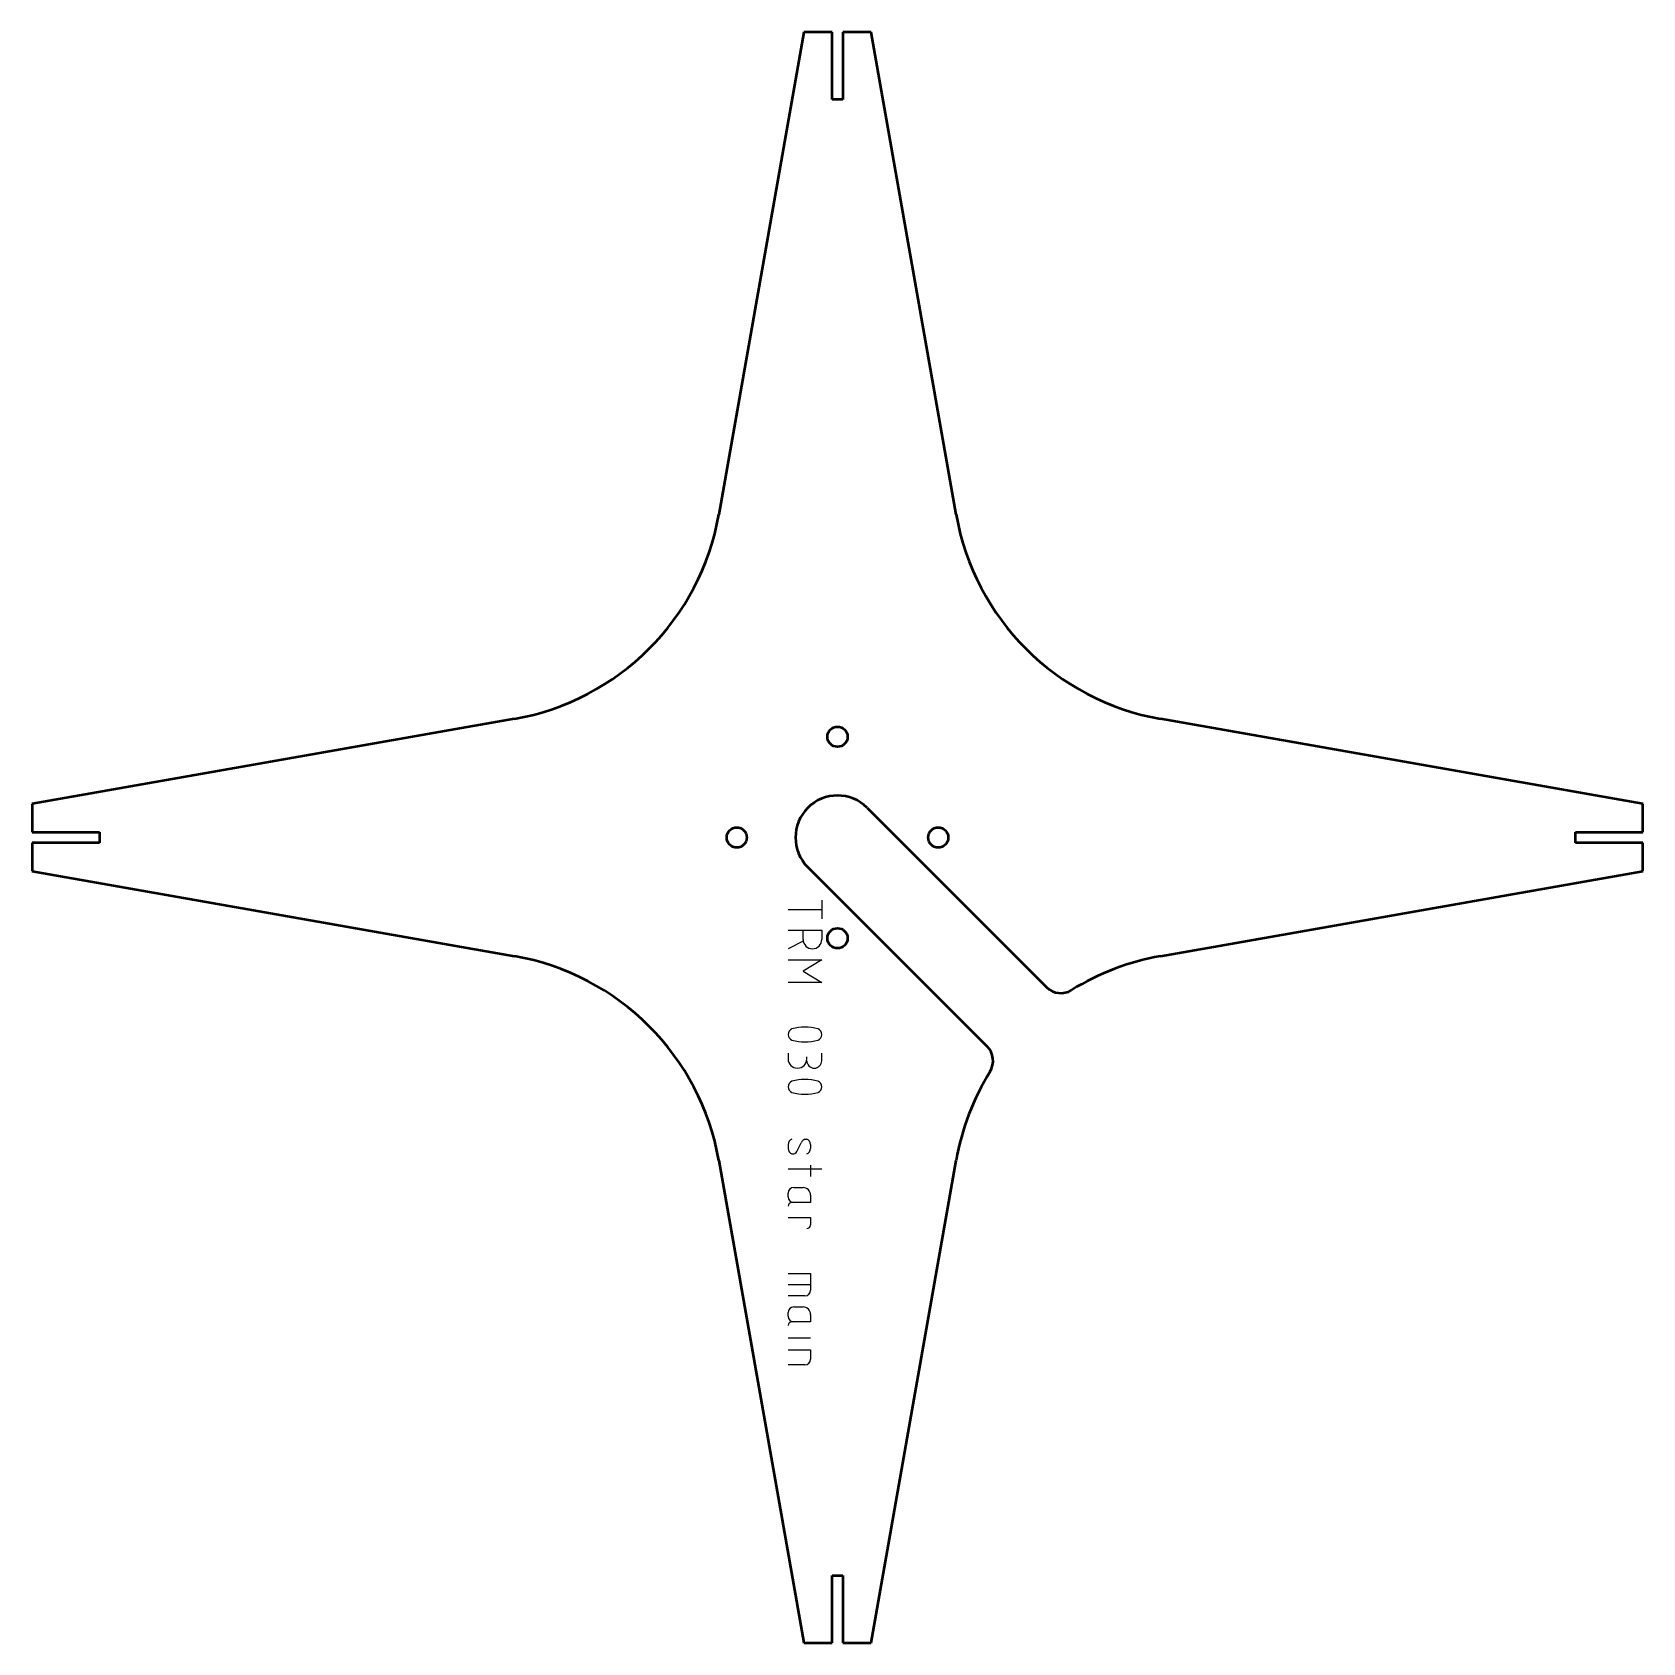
# Model space of a CAD drawing. Header units: millimetres. Extents: x 0 to 480, y 0 to 480.
import ezdxf

# ---------------------------------------------------------------- set-up
doc = ezdxf.new("R2010")
doc.units = ezdxf.units.MM
for name, color, linetype, lineweight in [('IV_INTERIOR_PROFILES', 7, 'Continuous', 50), ('IV_MARK_SURFACE', 2, 'Continuous', 25), ('IV_OUTER_PROFILE', 7, 'Continuous', 50)]:
    doc.layers.add(name, color=color, linetype=linetype, lineweight=lineweight)

msp = doc.modelspace()

# ---------------------------------------------------------------- linework, layer by layer
at = {"layer": 'IV_INTERIOR_PROFILES'}
for centre in [(239.79, 269.79), (209.79, 239.79), (269.79, 239.79), (239.79, 209.79)]:
    msp.add_circle(centre, 3, dxfattribs=at)
at = {"layer": 'IV_MARK_SURFACE'}
for p, q in [((235.09, 221.11), (235.09, 218.33)), ((225.09, 218.33), (235.09, 218.33)), ((235.09, 218.33), (235.09, 215.55)), ((225.09, 212.22), (229.54, 212.22)), ((229.54, 212.22), (235.09, 212.22)), ((229.54, 209.44), (229.54, 212.22)), ((235.09, 212.22), (235.09, 209.44)), ((229.54, 208.89), (225.09, 206.66)), ((225.09, 203.33), (235.09, 203.33)), ((235.09, 203.33), (229.54, 200)), ((235.09, 196.66), (225.09, 196.66)), ((229.54, 200), (235.09, 196.66)), ((225.09, 175.55), (225.09, 173.89)), ((230.65, 173.89), (230.65, 174.44)), ((235.09, 173.33), (235.09, 175.55)), ((227.87, 146.66), (228.98, 148.89)), ((230.09, 150), (230.65, 150)), ((225.09, 148.33), (225.09, 147.22)), ((226.21, 145.55), (226.76, 145.55)), ((231.76, 148.33), (231.76, 147.22)), ((225.09, 141.11), (231.76, 141.11)), ((231.76, 142.22), (231.76, 141.11)), ((231.76, 141.11), (235.09, 141.11)), ((231.76, 141.11), (231.76, 138.89)), ((226.76, 135.55), (229.54, 135.55)), ((225.09, 132.78), (225.09, 133.89)), ((226.76, 131.11), (226.21, 131.11)), ((231.76, 131.11), (226.76, 131.11)), ((231.76, 133.33), (231.76, 131.11)), ((225.09, 126.66), (231.76, 126.66)), ((231.76, 126.66), (231.76, 124.44)), ((225.09, 110), (231.76, 110)), ((225.09, 106.66), (231.76, 106.66)), ((231.76, 110), (231.76, 106.66)), ((231.76, 106.66), (231.76, 105)), ((230.09, 103.33), (225.09, 103.33)), ((225.09, 97.22), (225.09, 98.33)), ((226.76, 100), (229.54, 100)), ((231.76, 97.78), (231.76, 95.55)), ((226.76, 95.55), (226.21, 95.55)), ((231.76, 95.55), (226.76, 95.55)), ((225.09, 90.83), (231.76, 90.83)), ((225.09, 87.22), (231.76, 87.22)), ((231.76, 87.22), (231.76, 84.44)), ((230.09, 82.78), (225.09, 82.78))]:
    msp.add_line(p, q, dxfattribs=at)
for centre, radius, start, end in [((232.32, 209.44), 2.78, 180, 0), ((226.91, 181.11), 1.81, 113.0373, 246.9627), ((230.09, 169.33), 13.99, 73.8661, 106.1339), ((233.3, 181.11), 1.8, 292.4119, 67.5881), ((230.09, 192.89), 13.99, 253.8661, 286.1339), ((227.87, 173.89), 2.78, 180, 0), ((232.87, 173.33), 2.22, 180, 0), ((226.91, 165.55), 1.81, 113.0373, 246.9627), ((230.09, 153.78), 13.99, 73.8661, 106.1339), ((230.09, 177.33), 13.99, 253.8661, 286.1339), ((233.3, 165.55), 1.8, 292.4119, 67.5881), ((226.92, 148.32), 1.82, 112.9942, 179.6256), ((230.84, 148.14), 2, 111.8601, 158.1399), ((229.94, 148.32), 1.82, 0.3744, 67.0058), ((226.92, 147.23), 1.82, 180.3744, 247.0058), ((226.02, 147.41), 2, 291.8601, 338.1399), ((229.94, 147.23), 1.82, 292.9942, 359.6256), ((226.76, 133.89), 1.67, 90, 180), ((229.54, 133.33), 2.22, 0, 90), ((226.76, 132.78), 1.67, 180, 270), ((226.21, 130), 1.11, 90, 180), ((230.65, 124.44), 1.11, 270, 360), ((230.09, 105), 1.67, 270, 0), ((226.76, 98.33), 1.67, 90, 180), ((226.76, 97.22), 1.67, 180, 270), ((229.54, 97.78), 2.22, 0, 90), ((226.21, 94.44), 1.11, 90, 180), ((230.09, 84.44), 1.67, 270, 0)]:
    msp.add_arc(centre, radius, start, end, dxfattribs=at)
at = {"layer": 'IV_OUTER_PROFILE'}
for p, q in [((229.79, 479.58), (204.47, 335.95)), ((238.24, 479.58), (229.79, 479.58)), ((238.24, 459.58), (238.24, 479.58)), ((249.79, 479.58), (241.34, 479.58)), ((241.34, 479.58), (241.34, 459.58)), ((275.12, 335.95), (249.79, 479.58)), ((241.34, 459.58), (238.24, 459.58)), ((143.63, 275.12), (0, 249.79)), ((479.58, 249.79), (335.95, 275.12)), ((0, 249.79), (0, 241.34)), ((479.58, 241.34), (479.58, 249.79)), ((248.63, 248.63), (302.05, 195.21)), ((0, 241.34), (20, 241.34)), ((20, 241.34), (20, 238.24)), ((459.58, 238.24), (459.58, 241.34)), ((459.58, 241.34), (479.58, 241.34)), ((20, 238.24), (0, 238.24)), ((0, 238.24), (0, 229.79)), ((479.58, 238.24), (459.58, 238.24)), ((479.58, 229.79), (479.58, 238.24)), ((284.38, 177.53), (230.95, 230.95)), ((0, 229.79), (143.63, 204.47)), ((335.95, 204.47), (479.58, 229.79)), ((204.47, 143.63), (229.79, 0)), ((249.79, 0), (275.12, 143.63)), ((238.24, 0), (238.24, 20)), ((238.24, 20), (241.34, 20)), ((241.34, 20), (241.34, 0)), ((229.79, 0), (238.24, 0)), ((241.34, 0), (249.79, 0))]:
    msp.add_line(p, q, dxfattribs=at)
for centre, radius, start, end in [((130.61, 348.98), 75, 280, 350), ((348.98, 348.98), 75, 190, 260), ((239.79, 239.79), 12.5, 45, 225), ((130.61, 130.61), 75, 10, 80), ((348.98, 130.61), 75, 100, 121.7974), ((306.3, 199.45), 6, 225, 301.7974), ((280.13, 173.29), 6, 328.2026, 45), ((348.98, 130.61), 75, 148.2026, 170)]:
    msp.add_arc(centre, radius, start, end, dxfattribs=at)

doc.saveas('drawing.dxf')
